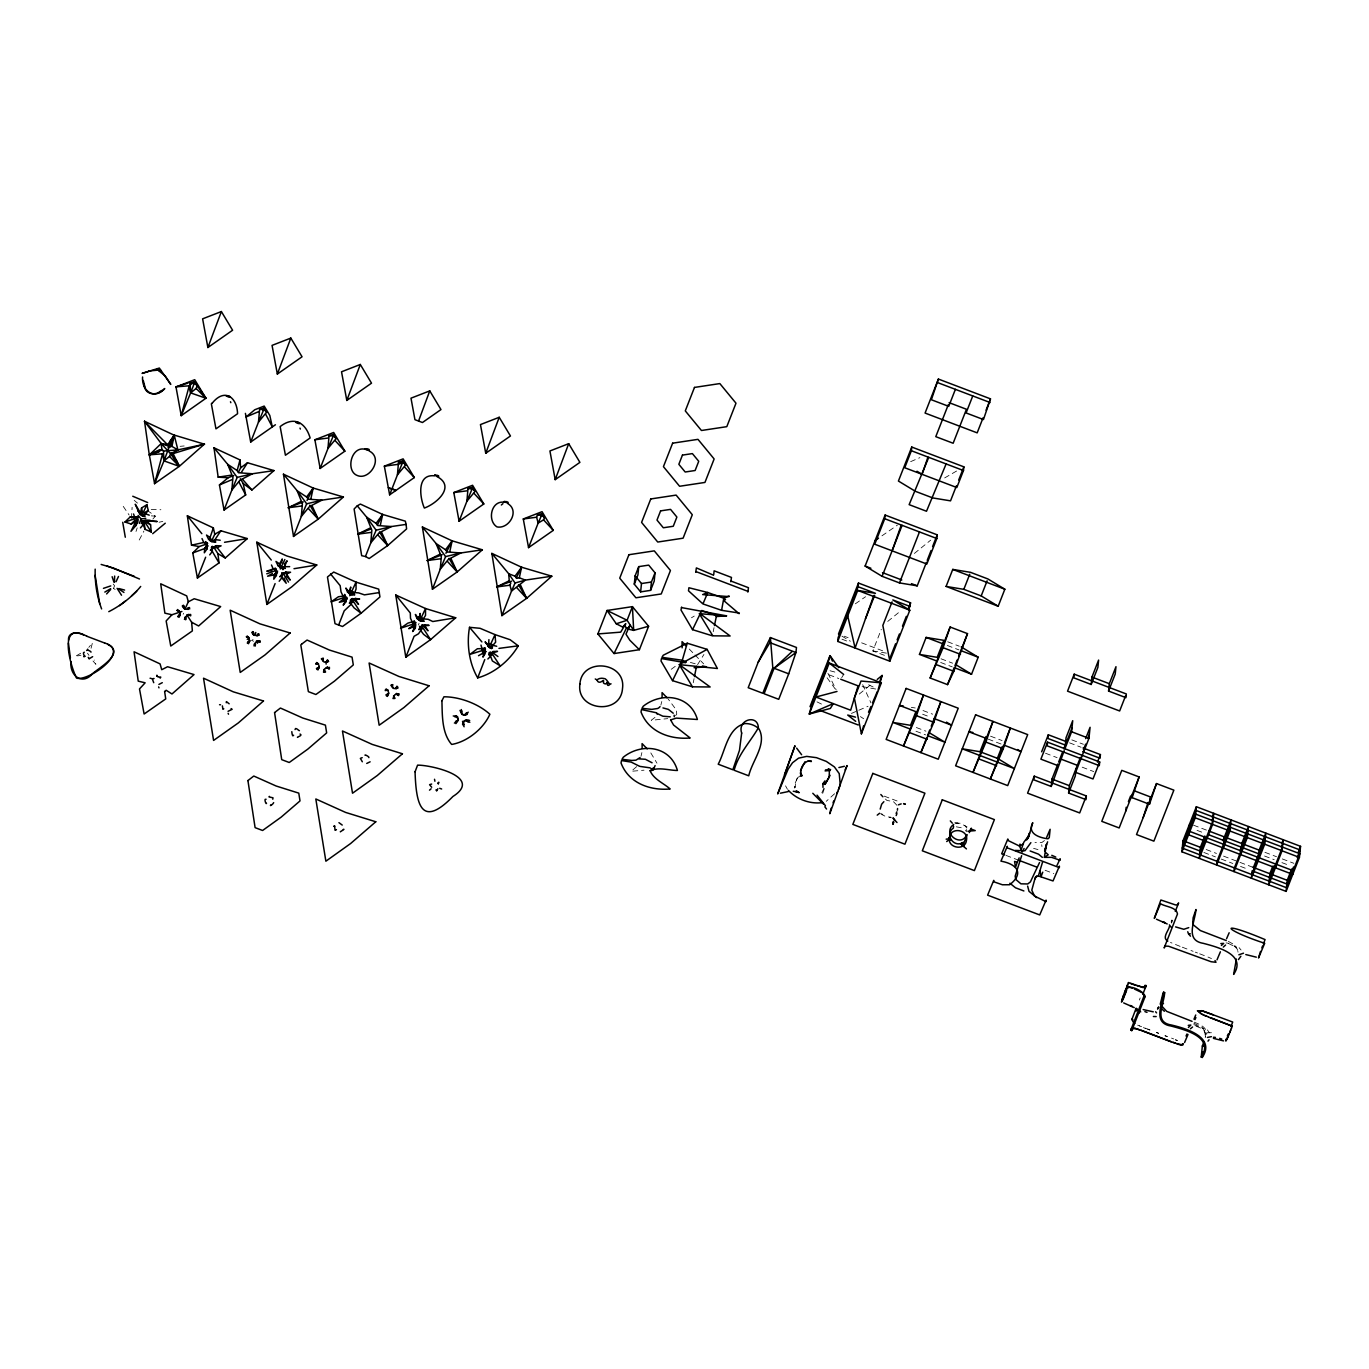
<?xml version="1.0" encoding="UTF-8"?>
<svg xmlns="http://www.w3.org/2000/svg" width="1369" height="1369" viewBox="0 0 1369 1369"><rect width="100%" height="100%" fill="white"/><g stroke="black" fill="none" stroke-linecap="round" stroke-linejoin="round"><path stroke-width="0.75" stroke-dasharray="5 3.75" d="M1205.661 1034.399C1208.074 1035.717 1200.219 1026.202 1203.146 1029.591M794.995 786.456C795.338 791.932 794.585 777.062 799.445 776.702M131.475 518.475L132.108 507.334M1205.507 1036.675L1204.224 1029.3M1171.624 923.065L1172.189 920.327L1171.727 922.176M1205.541 1036.23L1205.216 1037.685M823.916 788.253L820.373 796.091M661.792 701.527L660.851 705.121M693.244 682.737L694.066 678.648M713.232 631.742L714.036 627.652M824.292 788.681L822.256 794.67M641 756.253L641.89 752.608M136.01 531.446L137.208 527.886M91.056 648.256L92.425 642.882L88.797 647.4M884.425 655.323L872.84 650.925L881.294 629.346M1139.35 1000.054L1140.172 997.933M1171.111 922.039L1171.95 919.917M418.384 625.051L419.085 623.289M183.617 613.226L183.155 614.253M253.077 639.631L251.468 640.521M691.465 617.778L694.237 616.084M113.524 588.362L114.568 585.761L112.942 583.724M139.227 540.019L143.916 531.086M841.695 677.655L843.663 674.438M697.557 664.667L703.923 654.468M797.288 778.413L794.653 784.18L794.499 788.082M636.671 766.606L631.246 771.295L644.029 770.182M675.601 715.645L676.748 714.105L676.354 709.981L668.072 698.892M834.594 793.729L826.243 801.31M152.9 519.022L155.364 516.164L147.099 510.346M654.964 717.407L651.233 720.299L667.73 718.622M914.372 553.452L930.68 540.156M887.728 621.44L900.785 610.814M859.27 694.049L870.684 684.757M1044.461 840.549L1041.792 842.585L1034.981 842.448M671.221 669.304L677.279 664.838M881.961 535.809L897.345 525.183M855.317 603.815L865.567 596.73M944.678 477.918L956.88 470.868M80.668 653.253L75.244 656.47L80.976 655.203M910.642 461.644L919.882 457.657M851.415 713.437L856.96 711.041M858.808 710.237L868.049 706.25M955.117 823.59L960.114 823.197L967.027 826.927M159.078 522.239L162.791 521.418M180.092 446.328L184.165 445.952M880.489 813.648L885.811 816.643L890.894 817.19M956.332 826.808L962.989 828.108M1206.928 1032.774L1211.428 1032.739M956.709 823.111L958.249 823.077L954.244 822.427M151.24 509.388L160.892 509.747M151.343 515.856L155.364 516.164M1193.854 1024.594L1203.881 1028.769M889.2 817.31L891.356 817.772M872.84 650.925L888.618 653.509M911.292 707.345L915.228 707.995M1226.094 942.899L1228.558 943.292M862.111 686.588L878.214 689.497M830.025 670.742L835.86 672.333M690.387 662.442L696.445 664.085M1033.595 848.369L1037.976 849.584M1228.352 943.412L1235.779 947.091L1234.017 945.774L1237.473 949.316L1238.038 952.174M1195.958 1026.083L1201.794 1028.581M884.203 796.142L898.098 801.344M947.707 641.787L959.293 646.202M947.331 645.483L958.916 649.881M941.051 658.797L952.619 663.195M940.674 662.476L952.259 666.891M844.279 636.226L848.13 637.697M861.631 642.831L884.785 651.627M841.969 639.186L847.753 641.394M1071.841 739.893L1083.427 744.291M1069.548 742.854L1081.116 747.252M1045.522 753.241L1057.09 757.639M1082.177 767.17L1093.763 771.586M829.135 674.849L838.786 678.528M922.997 710.528L932.648 714.19M990.54 736.18L1002.108 740.578M922.62 714.207L930.338 717.151M988.23 739.14L1001.732 744.274M1193.546 825.199L1207.047 830.333M1264.939 852.322L1276.524 856.72M1282.308 858.928L1293.893 863.326M1197.036 830.35L1204.754 833.293M1264.562 856.019L1274.214 859.681M1281.932 862.624L1289.649 865.55M916.34 727.521L925.974 731.183M915.964 731.217L925.615 734.879M1206.192 849.533L1216.459 853.435M1223.544 856.121L1238.072 861.649M1240.04 862.402L1251.848 866.885M1203.881 852.476L1215.45 856.891M1221.251 859.082L1232.819 863.48M1240.536 866.423L1248.254 869.349M1006.027 855.42L1019.049 860.365M1045.112 870.273L1053.788 873.576M1182.286 947.194L1188.788 949.675M1190.962 950.497L1193.135 951.318M1195.308 952.157L1197.481 952.978M1199.655 953.799L1206.021 956.246M1147.718 1029.043L1149.892 1029.864M1156.394 1032.346L1158.568 1033.167M1165.087 1035.649L1167.261 1036.47M1149.857 1030.087L1143.509 1027.417M1156.377 1032.568L1158.55 1033.39M1165.053 1035.871L1167.227 1036.692M1180.112 946.373L1170.478 942.454M1171.556 1038.113L1173.627 1038.917M1143.406 1027.606L1145.528 1028.444M1194.23 1022.198C1199.569 1024.252 1206.893 1027.109 1206.825 1033.937M1193.819 1023.208L1201.571 1026.921L1206.602 1032.945M1207.988 957.034L1211.462 958.557M1175.595 1039.721L1177.408 1040.474M1175.423 1039.875L1177.152 1040.611M1139.453 1025.98L1141.558 1026.63M1228.352 941.376L1235.437 945.363L1238.106 951.267M1137.673 1025.176L1139.727 1025.86M868.665 684.791L876.314 688.556M816.985 701.869L822.718 704.693M841.884 636.089L850.371 641.24M252.563 640.709L253.522 641.308M113.473 588.396L115.133 589.457M860.399 716.603L863.651 718.725M134.213 500.369L137.465 503.107M689.257 649.043L693.57 653.492M695.024 654.981L703.666 663.862M964.769 825.421L966.788 828.023M881.67 813.682L882.834 814.897M650.805 752.899L656.966 763.183M1239.133 947.69L1241.05 950M93.024 661.005L95.881 664.307L94.273 660.029M827.081 677.775L835.774 689.736M87.496 653.218L88.985 655.34M1207.407 1029.916L1209.409 1032.791M123.244 506.376L129.114 515.018M965.556 830.316L966.411 831.702L966.292 829.426M896.952 805.314L893.529 801.721L886.872 800.403L884.87 798.521L885.281 800.882M785.549 785.84L787.449 789.314M827.937 673.308L836.1 689.634M862.675 684.671L870.924 702.827M1041.706 844.741L1041.963 846.572"/><path stroke-width="1.5" d="M662.1 697.249L662.083 692.628L667.097 697.848M281.843 573.919L281.809 577.804L279.173 581.243M322.297 659.601L322.314 658.267L323.375 661.484M391.774 685.989L391.774 684.671L392.835 687.888M104.66 643.019C131.954 651.148 88.164 681.762 76.561 678.117C70.384 666.138 57.139 619.798 86.914 636.294M206.445 544.075L199.172 546.556L192.789 552.939L197.41 578.043L219.023 562.916L212.315 551.433L212.366 547.514M233.791 475.539L228.161 477.73L218.167 477.165L213.992 447.8L227.716 464.365L232.935 477.456L231.857 490.034L224.054 510.038L245.667 494.928L243.152 483.428L240.345 478.756M266.681 412.155L263.841 409.417L258.501 422.046L266.681 412.155L263.995 408.048L259.58 409.451L258.501 422.046L250.698 442.05L275.409 424.766M283.451 474.204L297.176 490.752L302.395 503.843L301.334 516.421L293.514 536.443L318.224 519.159L343.431 496.998L313.193 488.048L283.451 474.204L293.514 536.443M336.141 438.559L333.317 435.821L327.978 448.433L336.141 438.559L333.454 434.452L329.039 435.855L327.978 448.433L320.158 468.455L344.868 451.171L333.66 432.484L314.887 439.774L320.158 468.455M357.258 505.828L366.652 517.157L371.855 530.248L370.794 542.826L365.455 556.516L361.656 555.677L354.109 508.994L357.258 505.828L360.355 504.066L382.653 514.436L405.344 521.161L406.097 524.395L406.593 528.93L387.684 545.564L369.168 558.518L365.455 556.516M422.388 526.997L436.112 543.561L441.331 556.653L440.27 569.23L432.45 589.235L457.16 571.951L482.367 549.79L452.129 540.841L422.388 526.997L432.45 589.235M475.077 491.351L472.254 488.613L466.915 501.225L475.077 491.351L472.391 487.244L467.976 488.647L466.915 501.225L459.094 521.247L483.805 503.963L472.579 485.276L453.806 492.566L459.094 521.247M253.898 635.096L252.82 631.605L253.71 632.82M461.695 713.335L462.106 710.973M469.67 720.522C465.409 718.212 460.908 722.746 464.125 726.785M213.513 546.761L217.911 553.675L219.023 562.916M272.773 799.222L272.996 797.802L269.008 796.929M368.877 757.639C369.784 756.903 363.932 753.857 365.112 755.346M91.004 652.157C91.655 651.866 86.897 648.923 86.641 650.515M438.354 784.026L438.046 782.965M255.507 643.96L255.164 646.117L254.685 643.464M463.201 722.336L462.517 724.218M95.18 569.145C94.803 582.509 96.857 596.439 101.614 608.931M461.336 709.553C459.454 714.721 466.059 717.082 468.198 712.154M392.064 489.109L388.3 487.672L395.812 490.53L392.099 488.528M185.979 617.59L185.654 619.763L185.226 617.06M1160.227 1004.23L1162.743 994.305L1163.582 992.183L1164.625 992.576C1164.352 1003.665 1152.972 1022.198 1171.402 1025.005C1185.451 1028.307 1216.083 1036.983 1202.273 1057.45L1201.229 1057.056L1202.358 1045.984L1203.984 1041.758M1161.34 1004.213L1161.46 1002.553M463.406 724.868L463.047 722.113M142.102 515.685L135.257 504.237L139.843 514.419L145.097 516.421L137.653 510.74M276.35 571.831L274.176 574.912L273.783 579.19L276.35 575.51L276.812 571.78L275.135 567.981L276.35 575.51M206.89 545.427L204.717 548.541L204.323 552.802L206.873 549.123L207.352 545.392L205.658 541.594L206.873 549.123M609.633 684.705C605.235 688.128 609.359 678.185 606.262 683.713A2.259 2.208 5.8 0 1 605.166 683.867L604.14 683.49A2.259 2.208 5.8 0 1 603.335 682.583C604.722 677.005 600.974 684.586 597.723 681.488C595.207 678.887 601.47 677.792 603.25 678.391C607.46 677.912 608.384 685.51 611.07 683.85M893.409 821.314L893.153 824.087L893.461 822.427M297.501 737.378C295.807 737.429 303.627 735.478 300.051 734.024M340.402 831.822C338.759 832.489 346.135 828.467 343.311 829.392M173.093 453.601L204.511 444.069L179.288 466.367L163.989 460.874L169.516 456.425L170.56 453.755L161.2 443.539L144.532 421.276L174.257 435.239L177.902 449.888L173.093 453.601L179.288 466.367L154.577 483.651L149.324 454.833L162.569 453.789L163.989 460.874L154.594 483.514M175.968 386.845L181.221 415.663L190.633 392.886L196.161 388.437L197.204 385.767L194.518 381.66L189.213 385.801L175.968 386.845L188.032 383.115M197.632 386.349L205.949 398.242L190.633 392.886L189.213 385.801L181.221 415.663L205.949 398.242L194.723 379.692L175.951 386.982M282.938 569.726L287.096 560.794L284.41 564.096M634.292 584.169L635.13 575.836L638.741 566.629L648.701 565.123L655.032 572.824L654.194 581.158L650.583 590.364L640.641 591.87L634.292 584.169L637.903 574.98L638.741 566.629M640.641 591.87L641.479 583.536L635.13 575.836M650.583 590.364L651.422 582.03L655.032 572.824M695.726 572.276L696.376 567.913L713.523 575.185M713.745 574.518L714.122 570.822L731.474 577.427L730.824 581.757M747.833 592.075L748.467 587.712L731.114 581.106M758.186 662.22L770.405 637.578L772.801 667.781L762.807 693.279L748.193 687.717L758.186 662.22L769.891 642.626L770.405 637.578L796.467 647.469L795.954 652.517L788.715 673.822L778.721 699.319L764.09 693.758L774.084 668.26L791.984 651.627M910.197 606.518L892.828 599.93L909.82 610.215L889.833 661.21L837.725 641.411L838.102 637.714L858.089 586.719L858.466 583.04L910.573 602.839L908.657 610.454M884.733 518.731L885.11 515.052L937.217 534.834L936.841 538.53L926.847 564.028L874.74 544.229L884.733 518.731L936.841 538.53M911.378 450.743L911.754 447.047L963.862 466.846L963.485 470.542L956.811 487.535L904.721 467.736L911.378 450.743L963.485 470.542M955.391 389.344L948.734 406.353L931.365 399.748L938.398 379.059L990.489 398.858L983.455 419.547L966.086 412.942L972.76 395.949M1080.449 757.331L1069.36 785.669L1068.607 793.045L1085.976 799.65L1086.336 795.954L1034.245 776.155L1033.869 779.851L1051.238 786.456L1064.192 750.657M1047.559 742.169L1047.199 745.848L1099.29 765.647L1099.666 761.968L1047.559 742.169L1040.902 759.162L1058.271 765.767M1065.681 741.382L1048.312 734.777L1047.935 738.473L1065.304 745.078L1066.057 737.686L1072.714 720.693L1071.602 731.765L1064.928 748.757M1051.238 786.456L1051.991 779.064L1057.912 763.953M1108.565 691.054L1115.222 674.061L1115.975 666.686L1109.318 683.679L1108.565 691.054L1125.934 697.66L1126.311 693.963L1074.203 674.164L1073.844 677.86L1091.196 684.466L1097.87 667.456L1098.605 660.08L1091.949 677.073L1091.196 684.466M1076.017 768.676L1075.264 776.052L1068.607 793.045M1099.666 761.968L1093.01 778.961L1075.64 772.356L1088.954 738.37L1090.083 727.298L1085.651 738.627M1083.05 747.987L1100.419 754.576L1100.043 758.272L1082.674 751.667M1125.814 810.961L1126.191 807.265M1156.497 783.564L1136.527 834.56L1153.879 841.148L1173.866 790.153L1156.497 783.564L1149.464 804.253L1132.095 797.648L1132.471 793.952M1139.128 776.959L1119.158 827.954L1101.788 821.349L1121.776 770.353L1139.128 776.959L1132.095 797.648M1143.183 817.55L1147.992 802.525M1126.413 990.831C1126.037 982.292 1144.689 991.122 1145.1 996.649L1131.769 1030.652C1128.484 1028.803 1134.679 1026.75 1136.167 1028.906M1128.467 982.668L1134.85 985.064M1149.464 804.253L1150.217 796.861L1134.781 790.991M1136.013 1008.559L1131.804 1019.648L1134.679 1023.618M1131.769 1030.652L1132.676 1028.752L1134.935 1028.649M1130.657 983.284L1143.047 987.579L1145.323 987.494L1146.212 985.577L1143.166 987.237L1136.698 985.492M1201.229 1057.056C1214.851 1037.069 1184.151 1029.539 1170.991 1026.031C1152.031 1023.019 1162.794 1003.819 1163.582 992.183M1181.909 851.792L1183.021 840.72L1196.352 806.735L1300.55 846.333L1299.421 857.405L1286.107 891.39L1181.909 851.792L1195.223 817.806L1196.352 806.735M1189.695 823.727L1188.566 834.799L1292.764 874.397L1293.517 867.022L1286.86 884.015L1271.425 878.145M1205.935 841.405L1206.311 837.708M1202.273 1057.45L1202.838 1051.905M1223.304 847.993L1224.416 836.921L1208.981 831.069M1240.656 854.598L1241.786 843.526L1248.442 826.534L1247.33 837.606L1233.999 871.591L1234.376 867.912L1247.707 833.909M1210.624 1017.715L1232.271 1026.185L1208.451 1017.099M1258.025 861.204L1259.155 850.132L1265.812 833.122L1264.699 844.194L1251.369 878.196L1252.122 870.821L1269.491 877.409L1273.923 866.081M1275.395 867.792L1275.771 864.113M1286.107 891.39L1287.236 880.318L1291.669 868.99M1130.726 1030.258L1144.09 995.793L1142.585 992.884L1134.371 989.017M322.69 660.474L322.793 659.396M392.15 686.862L392.27 685.783M349.745 595.72L356.043 582.133L378.7 589.149L379.949 596.935L361.074 613.244L342.524 626.506L335.011 623.665L327.465 576.982L333.711 572.054L356.043 582.133L356.06 589.064L354.708 592.572L351.782 594.848L353.048 591.579L352.689 594.454M421.241 621.252L422.508 617.967L422.165 620.841M967.027 834.919L963.04 845.186L961.945 843.133C952.807 847.12 944.815 833.926 953.337 828.108L953.56 826.106M137.276 520.648L136.917 516.729L130.038 517.088L124.973 522.017L131.15 524.036L137.276 520.648L135.514 526.038L130.962 531.309L135.428 522.393M160.156 678.168L160.806 677.107L158.205 676.988M880.199 809.096L881.636 804.219L883.861 801.704M897.379 810.191L897.568 808.514M282.51 569.299L282.801 566.732L289.663 566.646M345.809 601.915L344.594 594.386L346.271 598.185L345.809 601.915L343.174 605.149L346.956 598.647L343.67 601.299L339.307 602.292L343.482 599.143L346.922 599.006M133.563 513.974L134.521 516.832L138.166 517.242L136.866 516.815L138.149 519.245L137.79 522.171L135.514 526.038M144.275 515.36L144.635 512.519L148.263 510.517L146.859 504.716L141.555 507.967L140.682 511.972M491.454 648.684L491.984 644.371L491.728 646.647L495.629 642.181L495.013 634.617L480.074 628.303L469.516 627.31C466.521 644.012 469.088 663.195 477.695 677.877C494.329 673.24 509.593 660.697 518.252 645.826L510.072 639.699L495.013 634.617L489.572 646.579M415.286 628.303L415.748 624.589L414.054 620.773L415.286 628.303L412.634 631.537L415.064 626.198L408.783 628.679L412.942 625.53L415.32 625.719L413.13 627.687M739.363 613.072L721.583 610.317L702.947 603.934L688.487 590.792L688.915 587.746L707.773 592.503L723.79 598.236L729.095 595.96M1045.557 848.9L1046.412 844.348L1044.376 857.353L1051.563 857.336L1060.068 860.262L1060.154 858.739L1057.005 865.396M436.352 789.947L436.643 790.94L437.875 788.715M87.599 649.488L87.633 649.146M89.156 658.78L92.647 656.675M1029.266 834.782L1032.756 822.683C1026.818 833.892 1039.927 837.879 1048.021 838.786L1049.27 837.588L1050.126 829.289L1046.618 837.417M68.484 640.23C67.851 631.4 78.05 631.93 83.526 634.994M323.135 659.584L323.341 658.164M392.595 685.989L392.817 684.568M281.569 563.018L282.271 558.963L279.567 563.908L280.046 567.587L279.567 563.908L275.973 561.444L278.044 565.671L281.261 568.272L285.317 568.426L278.044 565.671M721.583 610.317L723.79 598.236L723.876 600.683L739.106 613.688M1121.981 1000.38L1122.597 999.969M1225.785 1040.936L1227.788 1037.291M699.696 613.415L730.122 635.986L712.428 635.832L692.543 629.672L680.975 609.992L681.642 607.1M694.459 676.594L696.496 666.361M714.447 625.599L716.654 614.955M784.523 774.7L794.978 745.746L777.695 793.934L788.185 769.036L792.531 762.738L798.538 758.169L806.7 756.39L816.489 757.673L826.26 761.369L834.388 766.897L839.231 773.622L840.241 784.762L829.802 813.734L829.956 812.33M800.471 770.781L804.955 761.763M170.56 453.755L177.902 449.888L171.929 446.397L174.274 435.102L204.494 444.206L177.902 449.888L163.459 451.051L161.85 449.34L161.2 443.539L167.634 444.771L174.257 435.239L168.079 447.68M299.4 730.67C298.87 730.978 295.345 726.511 295.054 729.574M342.233 825.062L338.947 822.666M310.917 498.607L313.193 488.048L306.622 496.981L308.299 499.172L321.92 500.164L343.431 496.998M380.377 525.011L382.653 514.436L376.099 523.386L377.776 525.576L391.38 526.552L406.097 524.395M449.853 551.399L452.129 540.841L445.558 549.773L447.235 551.964L460.857 552.956L482.367 549.79M519.313 577.804L521.589 567.228L491.847 553.401L501.91 615.639L526.62 598.356L551.827 576.195L521.589 567.228L515.035 576.178L516.712 578.368L519.313 577.804L525.405 580.097L551.827 576.195M156.939 676.046L157.64 676.577M488.066 643.464L488.442 646.784L488.921 639.631M1042.562 862.076L1038.335 875.955L1035.392 877.118L1031.798 890.141L1034.485 896.045L1046.002 901.641L1046.087 900.117L1039.721 914.937L987.614 895.155L993.74 880.37L993.911 881.841L1002.416 884.768L1009.603 884.75C1024.97 872.96 1016.277 863.89 1000.944 861.152L1007.31 846.316L1007.225 847.839L1059.332 867.638L1059.401 866.115L1053.035 880.951L1038.335 875.955M226.279 702.742L226.381 701.595L229.171 703.803M829.409 770.884L829.135 777.267L824.891 784.488L830.11 775.299M1020.008 844.074L1019.494 846.059L1022.181 851.963L1024.115 848.472M1122.169 999.644L1121.502 1002.108L1123.042 998.976M1226.367 1039.242L1226.111 1040.662L1227.24 1038.575M243.152 483.428L251.913 489.999L273.971 470.594L252.444 473.76L238.839 472.784L237.162 470.577L240.003 459.916L213.992 447.8M154.577 483.651L162.569 453.789M1029.556 832.882L1028.222 837.879L1029.334 833.875L1027.486 838.855L1029.077 834.799L1026.51 839.95L1028.872 835.603L1023.807 842.243L1021.582 848.677M861.375 733.835L881.362 682.84L861.033 681.043L854.376 698.036L861.375 733.835L863.599 725.81M878.214 689.497L882.115 675.447L877.221 679.435M1046.207 845.426L1044.615 851.073L1047.61 841.832M687.238 643.208L663.246 655.238L661.963 657.342L682.31 660.252L687.238 643.208L707.123 649.368L717.39 668.5L679.298 664.632L692.44 686.827L710.152 686.981L679.298 664.632L707.123 649.368M142.188 516.062L142.496 515.018M830.281 811.184L831.188 808.155M1121.793 1000.534L1122.46 998.686M1225.991 1040.132L1226.658 1038.284M316.701 662.476L318.258 663.931L315.965 663.298L317.95 663.435L319.199 666.087L317.916 670.023M386.161 688.881L387.718 690.318L385.425 689.685L387.41 689.839L388.676 692.492L387.393 696.427M1021.633 855.728L1015.182 876.16L1015.781 879.428L1020.915 883.826L1027.708 883.963L1030.378 881.927L1039.55 862.521M1122.135 999.438L1122.854 997.488M465.015 715.166L465.494 713.711M1162.349 998.788L1164.625 992.576M1192.775 923.254L1193.118 917.812L1195.976 909.512C1195.188 921.149 1184.425 940.349 1203.385 943.361C1216.545 946.852 1247.245 954.398 1233.64 974.386L1236.378 959.07M178.894 614.903L177.867 616.803L180.332 614.151M208.584 539.283L215.84 542.038L211.801 541.867L208.584 539.283L206.514 535.039L210.056 537.487L210.569 541.183L210.056 537.487L213.359 527.904L187.348 515.805L191.523 545.17L199.172 546.556M927.84 457.417L922.09 474.341L916.99 471.244M916.46 715.696L923.493 695.007L903.506 746.002L916.46 715.696L933.829 722.302L920.875 752.608L926.796 737.497M930.15 678.014L943.104 647.708L950.137 627.019L967.507 633.625L953.799 671.306L947.519 684.62L930.15 678.014L950.137 627.019M933.829 722.302L940.862 701.612L931.245 726.169M985.92 742.101L992.953 721.412L972.983 772.407L985.92 742.101L1003.289 748.706L990.335 779.012L1003.665 745.01L1021.034 751.615L1017.629 749.545M1003.289 748.706L1010.322 728.017L1004.401 743.127M249.791 640.555L247.327 643.139L248.354 641.24M1017.287 862.23L1015.541 867.296L1014.549 861.443L1017.287 862.23L1019.152 857.884M1122.58 998.052L1123.915 994.51M171.929 446.397L169.38 446.38L163.989 460.874L163.459 451.051M319.268 666.943L316.958 669.441L319.131 667.456M388.728 693.347L386.417 695.846L388.608 693.861M873.764 595.481L855.095 648.016L847.719 615.913M892.109 550.834L901.093 525.542M169.927 447.269L174.274 435.102L170.064 441.4M712.564 635.421L699.285 613.637L726.528 615.845L681.454 607.579M725.536 599.263L724.731 600.221M114.654 576.058L114.431 582.099M181.889 611.481L171.946 614.749L166.145 620.944L170.766 646.031L192.379 630.904L191.626 622.228L187.005 615.057M454.388 723.072L457.332 721.206L458.29 718.742L457.349 716.706L453.242 715.953M1123.145 996.444L1127.662 984.585M1227.343 1036.042L1228.113 1034.108M1260.507 951.438L1258.505 957.992L1264.699 943.292C1223.047 929.654 1216.784 919.232 1265.076 939.596L1263.416 943.823M418.743 420.54L429.763 390.884L440.972 409.571L422.456 422.525L414.944 419.684L410.991 398.174L429.763 390.884M207.883 347.521L221.384 311.55L232.593 330.237L207.883 347.521L202.612 318.84L221.384 311.55M277.342 374.062L290.827 338.092L302.053 356.779L277.342 374.062L272.055 345.382L290.827 338.092M346.802 400.45L360.304 364.479L371.512 383.166L346.802 400.45L341.531 371.786L360.304 364.479M485.738 453.259L499.223 417.288L510.449 435.975L485.738 453.259L480.451 424.578L499.223 417.288M555.198 479.646L568.7 443.676L579.908 462.363L555.198 479.646L549.927 450.966L568.7 443.676M1042.767 872.156L1041.073 876.639L1040.081 870.906M190.103 383.063L194.381 383.029L190.633 392.886L190.103 383.063L194.518 381.66L193.508 383.953M833.054 802.764L833.755 800.916M1124.479 992.816L1126.02 988.812M205.641 557.234L197.41 578.043M275.101 583.622L266.869 604.431L291.597 586.993L316.787 564.986L286.566 555.882L256.807 542.192L266.869 604.431M477.695 677.877L484.763 659.601M405.618 464.947L402.777 462.209L397.438 474.838L405.618 464.947L402.914 460.84L398.499 462.26L397.438 474.838L389.635 494.842L414.328 477.559L403.119 458.872L384.347 466.162L389.635 494.842M501.91 615.639L511.51 591.083L509.97 585.196L510.791 583.04L509.251 580.747L508.703 573.748L491.847 553.401M544.537 517.756L541.713 515.001L538.154 523.095L536.614 517.208L537.435 515.052L541.85 513.649L544.537 517.756L543.561 519.844L538.154 523.095L528.554 547.634L553.264 530.368L542.056 511.681L523.283 518.971L528.554 547.634M1261.859 947.844L1262.629 945.876M139.381 523.386L141.093 518.971L145.781 518.338M327.499 659.755L326.387 661.826L328.611 661.586M396.976 686.16L395.863 688.213L398.071 687.974M1126.824 986.895L1128.501 982.463M1231.022 1026.493L1232.699 1022.044L1203.077 1011.075M597.877 633.933L607.066 610.471L632.427 606.638L648.598 626.249L639.391 649.71L614.048 653.561L597.877 633.933L620.687 632.153L625.804 623.631L622.69 627.053L616.272 623.768L607.066 610.471L627.088 620.26L633.676 630.39L648.598 626.249M639.391 649.71L629.826 640.23L625.958 634.155L629.945 625.205L627.943 629.056L633.676 630.39L632.427 606.638L627.088 620.26L616.272 623.768M810.02 706.661L830.008 655.665L838.701 667.61M838.478 634.035L858.466 583.04M926.454 562.3L917.23 585.829L899.484 582.92L882.115 576.332L865.122 566.047L885.11 515.052M911.754 447.047L898.423 481.049L915.416 491.334L932.785 497.94L950.531 500.849L956.452 485.738M938.398 379.059L925.068 413.062L977.175 432.861L983.096 417.75M881.362 682.84L829.255 663.041L809.267 714.036L830.35 708.44L833.31 703.632L809.267 714.036L813.169 700.004L826.123 669.698L830.008 655.665L832.472 661.107M837.725 641.411L857.713 590.415L875.458 593.325L858.089 586.719M948.358 404.539L935.78 436.66L953.149 443.248L966.463 409.263L949.111 402.657M865.465 618.822L874.688 595.293M882.115 576.332L902.103 525.337M928.747 457.349L909.136 504.648L926.505 511.253L946.116 463.937M892.058 601.881L882.834 625.428L889.833 661.21M899.484 582.92L919.472 531.925M879.891 681.129L882.115 675.447M908.263 608.726L910.573 602.839M927.224 560.332L931.057 550.526M932.597 546.607L937.217 534.834M958.676 480.074L963.862 466.846M986.056 410.187L990.489 398.858M890.209 657.514L895.583 643.789M897.123 639.871L899.433 633.984M902.496 626.146L906.346 616.324M919.455 654.416L926.111 637.424L943.857 640.333L937.183 657.325L919.455 654.416L936.807 661.022M946.099 586.428L952.756 569.418L970.501 572.328L987.853 578.933L1004.846 589.218L998.189 606.227L946.099 586.428L963.827 589.337L981.197 595.926L998.189 606.227M915.724 712.102L910.539 725.313L892.81 722.404L910.163 729.01M963.827 589.337L969.748 574.227M981.197 595.926L987.117 580.815M929.756 729.951L927.532 735.615L944.901 742.203L929.619 732.945M947.519 684.62L954.176 667.61L971.545 674.215L978.202 657.223L961.209 646.921M954.929 665.728L957.136 660.063M958.625 656.281L967.507 633.625M980.016 751.718L997.385 758.323L1014.378 768.608L962.27 748.809L980.016 751.718L985.937 736.608M997.385 758.323L1001.817 746.978M1041.655 751.786L1048.312 734.777M1034.245 776.155L1027.589 793.164L1079.679 812.946L1086.336 795.954M1074.203 674.164L1067.546 691.174L1119.654 710.973L1125.575 695.863M1058.648 762.071L1062.344 752.625M1063.833 748.843L1071.961 728.068M1083.409 749.784L1085.634 744.12M1087.859 738.456L1089.33 734.674M1097.459 762.139L1100.419 754.576M1128.415 801.601L1130.623 795.937M1127.269 988.486L1128.107 986.364M1144.347 987.323L1145.168 985.184M1136.219 1011.075L1137.057 1008.953M1142.893 994.082L1146.212 985.577M1169.451 926.283C1168.869 930.544 1161.477 937.919 1167.825 941.085M1175.286 911.412L1178.606 902.907L1177.716 904.823L1175.458 904.909L1160.878 899.998L1154.307 918.394L1160.501 903.694C1165.584 906.98 1176.382 906.86 1177.494 913.979L1164.163 947.981L1165.07 946.082L1168.578 946.236L1211.137 961.74L1215.98 962.287L1215.022 960.542M1204.84 835.997L1200.391 847.325L1199.278 858.397L1212.592 824.395L1213.721 813.323L1212.232 817.105M1205.199 837.794L1200.014 851.022L1182.645 844.416L1195.976 810.414L1300.174 850.012L1297.213 857.576M1211.856 820.801L1213.345 817.019M1199.638 854.701L1212.968 820.716M1222.945 840.703L1231.09 819.928L1229.961 831L1216.63 865.003L1217.007 861.306L1230.337 827.304M1230.714 823.625L1224.04 840.617L1208.605 834.748M1239.938 850.988L1248.083 830.213M1253.593 867.039L1265.435 836.818M1251.745 874.5L1256.93 861.289M1258.402 857.507L1265.059 840.515M1272.828 866.166L1269.867 873.73L1268.738 884.802L1282.051 850.799L1283.181 839.727L1281.709 843.509M1204.241 1044.239L1203.402 1046.378L1202.358 1045.984M1281.333 847.189L1282.804 843.424M1269.114 881.106L1282.428 847.103M1298.325 851.997L1300.55 846.333M1231.45 1028.324L1232.305 1025.963M1231.467 1028.085L1229.807 1032.466M338.793 624.658L344.235 610.814L351.285 604.191L350.481 599.981L351.285 604.191L354.092 607.904L361.074 613.244L351.662 598.664M1125.609 992.884L1126.447 990.574M1230.645 1030.172L1229.02 1034.416M1124.822 994.818L1125.66 992.576M1216.99 959.857L1220.395 951.797M1184.579 1042.528L1188.001 1034.468M969.286 832.626L971.357 828.194L970.347 829.546M703.204 603.301L707.773 592.503L702.656 594.574L728.992 596.627M1124.103 996.632L1124.907 994.459M1228.301 1036.23L1229.105 1034.057M896.165 815.548L896.935 813.648M405.806 657.223L414.088 636.311L418.503 633.779L420.762 630.579L419.941 626.386L420.762 630.579L423.569 634.309L430.55 639.648L455.723 617.778L425.519 608.52L395.744 595.002L405.806 657.223L430.55 639.648L422.097 626.523M845.135 769.891L847.069 765.545L838.444 789.639M1229.157 932.751L1226.59 938.706M1195.719 1015.011L1193.973 1019.203M1123.419 998.275L1124.206 996.187M1227.617 1037.873L1228.404 1035.785M237.196 477.405L231.857 490.034L240.037 480.16L252.444 473.76L237.196 477.405L227.716 464.365L237.162 470.577M306.673 503.809L301.334 516.421L309.497 506.547L321.92 500.164L306.673 503.809L297.176 490.752L306.622 496.981M376.133 530.214L370.794 542.826L378.973 532.952L391.38 526.552L376.133 530.214L366.652 517.157L376.099 523.386M445.609 556.601L440.27 569.23L448.433 559.339L460.857 552.956L445.609 556.601L436.112 543.561L445.558 549.773M438.593 782.606L438.337 783.462L438.747 782.212M836.818 793.421L837.623 791.522M1122.802 999.712L1123.59 997.693M228.058 711.315L232.165 709.296L231.104 708.577M868.511 712.222L870.941 706.541M872.549 702.742L877.409 691.379M1195 1019.631L1195.89 1017.526M614.048 653.561L626.506 627.926L629.038 627.55M515.069 583.006L511.51 591.083L525.405 580.097L515.069 583.006L508.703 573.748L515.035 576.178M262.968 410.358L263.995 408.048M402.914 460.84L401.904 463.15L397.677 464.399L384.347 466.162M471.364 489.537L472.391 487.244M540.841 515.942L541.85 513.649M420.095 620.174L425.519 608.52L425.519 615.451L422.319 620.465L418.863 619.147L415.372 614.459L416.98 618.463L420.197 621.064L424.236 621.235L422.319 620.465M142.239 514.624L146.859 504.716M184.969 609.034L188.323 601.812L194.21 598.749L220.683 606.587L198.625 625.975L191.626 622.228M280.303 569.042L284.838 559.51M116.023 581.739L118.487 576.469M254.429 635.438L255.815 632.495M1186.033 1036.042L1186.991 1033.971M212.332 539.437L214.779 534.218L220.854 530.761L247.327 538.599L225.269 557.987L217.911 553.675M692.543 629.672L701.801 610.506L716.483 615.365M692.44 686.827L672.555 680.667L681.813 661.501L685.937 662.391M347.521 592.075L349.403 592.743L345.912 588.054L347.521 592.075L350.738 594.659L354.776 594.831L349.403 592.743L350.721 587.027L349.506 593.992M416.98 618.463L418.863 619.147L420.197 613.432L418.965 620.379M896.13 813.391L896.883 811.851M966.719 834.56C961.654 848.147 941.547 833.088 953.714 824.412M238.309 472.527L240.636 467.856L247.498 462.756L273.971 470.594M307.015 500.472L313.193 488.048M377.365 525.097L382.653 514.436M445.935 553.264L452.129 540.841M516.301 577.889L521.589 567.228M462.79 722.798L464.074 721.018M184.712 617.864L187.604 614.852L190.736 614.459M254.189 644.269L257.064 641.24L260.196 640.863M489.452 647.605L493.422 645.501L496.707 646.254M213.923 541.268L220.854 530.761M466.88 714.618L465.186 714.669L466.538 712.667M1030.874 842.654L1024.97 850.748L1015.233 850.423M184.439 619.421L185.14 618.172M323.478 672.145L324.213 669.783L325.582 671.974M392.954 698.549L394.751 694.802L399.012 693.758M253.915 645.826L254.617 644.559M1034.81 879.086L1036.641 875.92M1157.746 1008.713L1158.756 1006.968L1157.575 1008.936M1238.449 959.601L1240.862 956.264M110.667 589.474L106.628 593.941M148.263 510.517L144.121 515.24M241.457 472.219L247.498 462.756M674.13 715.2L674.267 716.74M178.997 617.368L180.297 614.681L179.014 610.608M248.456 643.755L249.757 641.086L248.473 636.996M150.111 520.271L145.679 520.066L143.009 521.076L141.315 523.506L144.994 520.716L157.041 521.503L144.994 520.716M83.885 656.761C85.785 657.548 81.678 652.363 84.313 652.192M639.374 766.195L631.195 762.105L621.509 760.565L621.03 762.978C628.559 783.154 650.189 790.82 670.177 788.972C663.503 783.136 653.646 779.286 650.104 770.73C658.54 766.743 668.483 770.388 677.433 770.49C670.416 745.848 641.513 742.511 623.289 757.228L621.988 759.333L631.845 760.445L635.969 760.171L640.059 757.57M387.667 695.11L388.351 694.151L387.359 694.613M822.991 787.432L822.889 783.735L824.977 780.843M141.555 507.967L142.359 511.664L141.093 514.932M488.322 645.347L489.708 643.498L487.775 645.792M110.649 588.721L104.814 592.075M209.714 554.856L212.315 551.433L211.545 547.189L212.315 551.433M1208.006 1041.142L1209.032 1039.79M140.699 586.445C132.177 596.918 120.78 605.56 108.784 611.669M213.034 547.583L210.398 550.458L212.691 547.429L216.439 545.683L221.111 545.837L217.175 547.6L213.034 547.583L212.263 546.265M285.899 572.071L282.168 573.816L279.858 576.845L285.899 572.071L290.57 572.242L286.6 574.022L284.273 573.132M248.764 642.335L249.552 641.308M351.97 600.375L349.335 603.25L351.628 600.221L355.358 598.475L359.653 598.989L351.97 600.375L351.2 599.057M490.855 653.116L488.699 654.912L493.08 651.456L497.529 651.37L490.855 653.116L490.136 651.849M179.288 615.947L180.006 615.092M158.907 684.414L162.295 682.686M348.838 592.982L350.772 590.706M418.315 619.387L420.249 617.111M140.442 513.888L142.359 511.664M140.442 527.904L142.821 525.2L142.068 520.939L145.011 529.307L151.275 532.011L150.59 524.892L147.27 521.675M318.19 668.722L318.943 667.867L317.882 668.209M256.842 635.661L258.963 633.95L257.269 634.189M326.267 661.826L328.252 660.525L326.301 662.048L327.157 662.202L324.265 662.1L321.321 658.814M395.727 688.213L397.712 686.93L395.778 688.453L396.616 688.607L393.724 688.487L390.798 685.219M455.928 723.636L458.393 719.906L456.202 715.679M431.098 788.801L429.507 790.153M187.382 609.256L189.555 607.562L187.878 607.802M502.953 503.638L501.345 504.99M131.15 524.036L135.052 520.083L137.43 520.357M487.86 659.002L490.205 656.692L489.417 652.773M1188.395 1027.469L1190.825 1025.073L1188.241 1025.364M657.12 714.002A16.856 4.774 -12 0 0 655.905 712.667L641.479 709.57L641.017 711.983C648.632 732.073 670.194 739.79 690.164 737.977L673.582 725.04L670.622 719.94L676.286 718.109L697.403 719.495C690.335 694.956 661.501 691.636 643.259 706.233L641.975 708.338L651.747 709.364L657.531 708.526A16.856 9.515 61.2 0 0 660.046 706.575M490.701 647.64L492.481 647.811L489.554 647.742L485.088 641.839L489.845 646.852M143.351 515.805L146.038 514.008L149.272 515.155M131.475 595.926L136.729 591.117M1221.405 945.466L1223.681 943.395L1220.823 943.566M1223.304 947.091L1225.563 945.021M478.517 655.7L484.797 652.123L482.401 651.935L485.858 651.798M482.812 653.886L485.892 651.439M208.037 545.855L204.717 548.541L192.789 552.939M277.496 572.259L274.176 574.912L267.605 576.195L272.465 573.525M152.712 533.688L165.255 523.215M224.054 510.038L219.434 484.951L228.161 477.73M1190.448 1028.769L1192.553 1027.024M285.317 566.099L282.305 568.443L283.126 567.844M877.221 815.154L879.617 813.254M946.698 841.559L950.274 838.701L948.939 837.76M204.717 548.541L207.506 546.299M119.531 605.646L125.606 600.888M274.176 574.912L276.983 572.704M213.667 541.439L215.891 539.711L220.204 540.242M343.67 601.299L345.604 599.793M1188.754 927.634L1183.809 929.294L1175.577 926.899M875.116 540.55L878.539 538.171M144.002 383.679C144.378 396.291 157.88 396.137 164.759 388.505C154.303 400.45 141.503 390.764 142.581 376.988M352.791 593.855L354.708 592.572L358.661 592.897L364.428 594.865L379.418 592.555M422.251 620.243L424.185 618.959L428.138 619.301L432.792 621.526L455.723 617.778M1044.376 857.353L1048.226 854.804L1045.933 852.699M214.813 546.727L216.439 545.683M352.363 598.493L353.732 599.536L355.358 598.475M423.089 625.359L428.001 630.801L425.451 626.865L421.823 624.897L423.209 625.924L424.835 624.88L429.113 625.376L423.209 625.924L418.794 629.637L421.087 626.608L424.835 624.88M1238.842 954.809L1243.514 953.183M159.163 392.013L161.901 390.405M963.365 842.294L961.945 843.133L962.578 846.179M316.427 668.5L318.121 667.524M385.904 694.904L387.581 693.929M153.722 682.686L152.318 678.87M485.225 647.811L482.025 649.573L484.215 648.598L477.405 648.735L470.046 654.348L484.746 649.779M1023.139 844.04L1019.494 846.059L1007.978 840.463L1007.824 838.992L1001.68 853.777L1004.589 854.872M457.896 720.436L455.483 721.395M151.069 453.96L159.882 449.597M223.78 708.783L222.907 709.313L222.394 705.891M362.323 761.763L360.372 758.375L362.186 757.656M301.574 506L288.243 507.762L300.855 501.55M371.033 532.404L357.703 534.167L370.315 527.955M440.493 558.792L427.162 560.554L439.774 554.342M509.97 585.196L496.639 586.959L509.251 580.747M655.101 765.613L654.177 767.701M266.082 799.239C263.481 798.059 266.356 805.468 266.527 803.278M161.85 449.34L149.307 454.97L144.532 421.276L147.322 424.373M343.089 596.781L345.296 595.789L338.417 596.764L331.093 601.847L345.809 596.987M412.565 623.186L416.056 622.69L412.189 621.834L407.876 623.152L400.552 628.251L415.269 623.374M431.663 784.043L429.592 784.677L431.697 787.261M808.429 761.13L811.098 761.164L808.223 761.027C802.576 762.858 799.085 770.422 801.875 775.744L800.061 776.274M258.741 411.607L246.078 416.963L254.805 409.725L264.183 406.08L269.796 415.423L272.311 426.923L265.689 414.259M219.434 484.951L232.097 479.612M276.333 571.643L277.633 571.113M345.809 598.031L347.093 597.5M1207.424 1037.428L1211.394 1036.675M822.889 783.735L825.336 782.76M162.449 449.871L149.307 454.97L161.2 443.539L169.38 446.38M288.243 507.762L303.251 501.927M357.703 534.167L370.845 529.05M427.162 560.554L442.187 554.719M496.639 586.959L511.647 581.123M275.922 570.462L266.75 573.816M84.467 656.35L85.22 656.196M247.224 639.289L249.312 638.536M652.979 770.217L650.104 770.73M276.401 569.179L273.201 568.922L266.784 571.198L271.986 570.582M124.973 522.017L137.396 517.841M103.445 588.345L110.752 585.915M898.355 804.835L901.178 803.877M967.9 831.223L975.241 830.607L971.032 828.998M291.819 731.662C291.7 730.806 292.23 738.045 293.616 735.239M334.652 826.055L333.728 826.363L334.686 826.123M465.905 713.865L467.017 713.506M148.725 371.324L142.068 373.412L159.334 368.056L170.766 384.415L165.221 375.962L158.753 370.742M153.345 453.584L159.369 451.719M154.064 678.511L152.096 678.819M670.622 719.94L671.494 719.683M650.994 768.865L654.006 768.026M837.007 691.448L815.941 697.026L850.662 710.237L858.072 685.852L840.72 679.246M187.228 614.921L190.856 615.639L189.059 615.16M256.688 641.325L260.264 642.078L258.467 641.599M191.523 545.17L203.741 542.483L206.514 543.082M148.93 370.965L156.819 370.246M213.342 540.327L215.891 539.711M315.743 664.187L318.532 663.743M385.202 690.575L388.009 690.147M844.399 766.281L838.906 767.547M780.381 793.199L788.407 791.539M464.861 720.505L469.841 722.267M326.164 667.73L329.518 668.448L327.277 667.353L328.32 667.678M395.624 694.117L398.995 694.836L396.753 693.758L397.78 694.066M247.327 538.599L224.533 542.295M316.787 564.986L293.993 568.7M218.167 477.165L231.378 475.146M641.479 583.536L651.422 582.03M498.949 648.393L518.252 645.826M314.887 439.774L328.218 438.012M453.806 492.566L467.137 490.804M523.283 518.971L536.614 517.208M465.443 715.166L462.14 714.532L459.984 710.408M830.23 770.422L825.079 770.918M454.748 716.791L457.503 716.552M485.516 649.094L481.905 648.324L480.981 645.073M946.15 839.163L950.274 838.701L950.48 840.121M257.731 635.815L253.539 634.959L251.742 632.341M188.255 609.427L184.062 608.572L182.265 605.937M830.607 769.532L825.49 769.908M822.461 802.61C810.157 804.27 796.878 799.479 788.424 790.392M336.449 829.631L335.046 830.264L334.686 826.688M1153.28 1011.828L1143.183 1009.569M716.124 616.563L726.528 615.845M694.066 667.713L706.541 666.84L702.417 665.95M1187.727 931.759L1188.566 933.898L1190.294 933.778M639.118 758.888L645.398 759.282L652.089 762.79M650.224 767.872L640.076 766.418M670.245 716.826L662.818 716.192L656.761 713.3M259.58 409.451L263.841 409.417M329.039 435.855L333.317 435.821M398.499 462.26L402.777 462.209M467.976 488.647L472.254 488.613M537.435 515.052L541.713 515.001M1153.382 1016.5L1156.172 1016.568M504.151 502.235C491.009 500.318 487.073 520.87 497.015 526.911C508.994 529.341 519.912 510.894 507.899 503.655M219.553 704.71L220.529 704.778M188.443 608.726L189.829 608.811M257.902 635.113L259.271 635.199M1009.894 883.227L1015.49 887.779L1023.892 890.962M434.675 475.83C416.364 473.64 419.838 497.854 424.356 508.053C436.882 503.57 456.151 486.235 436.608 476.344M329.535 667.353L325.292 668.414L323.666 670.639L324.179 669.852L324.59 672.35L324.128 669.355M1245.807 954.569L1256.331 957.171M1213.413 1037.257L1215.415 1037.394M1213.413 1038.369L1223.544 1040.885M118.846 588.55L124.613 590.073M343.482 599.143L345.861 599.331M793.25 791.265L797.699 791.984L795.423 791.47M150.077 678.237L151.069 678.339M808.223 761.027L811.372 761.506L809.182 760.651M1200.733 1010.767L1198.44 1011.178L1200.476 1013.248M130.038 517.088L134.675 517.739M414.756 622.193L412.189 621.834L410.495 618.309L410.306 612.987L395.744 595.002M248.867 637.697L246.283 636.773L247.755 637.526M903.403 706.062L899.467 705.411L916.836 712.017M972.88 732.449L968.927 731.816L986.296 738.404M903.916 803.825L905.354 804.168L903.591 803.586M370.126 761.814L366.738 763.44M179.407 611.293L176.806 610.3L178.278 611.053M271.49 564.986L273.201 568.922L275.973 569.47M101.152 564.439L113.456 568.049L139.501 579.001M439.689 788.287L441.657 789.006M118.418 588.653L123.929 592.469M662.938 707.91L668.363 709.382L673.24 713.215M1201.965 1011.024L1197.396 1010.784L1201.674 1013.899M367.149 449.939C351.508 443.453 344.885 470.919 357.343 475.522C369.493 480.776 383.987 458.016 368.963 450.863M855.522 717.151L847.719 715.046L855.728 721.377M1201.434 1010.63L1213.139 1014.84M1135.637 1028.513L1139.316 1029.847M1030.138 850.97L1038.541 854.17L1042.339 857.353M1137.28 1028.958L1171.179 1041.792M1176.844 1043.572L1181.567 1044.718L1182.628 1043.914M1219.625 1038.369L1221.764 1039.054M685.493 662.716L661.467 658.575L661.005 660.987L672.555 680.667M345.022 596.217L342.729 595.429L341.035 591.904L340.162 585.641L330.596 574.005M1144.895 1011.623L1147 1012.375M492.361 652.363L497.957 656.555M188.289 614.39L189.435 614.784M257.748 640.795L258.878 641.205M1141.027 1030.19L1175.235 1043.264M1173.199 1042.305C1175.304 1042.767 1183.655 1047.507 1183.278 1043.777M104.711 643.036L86.863 636.26M938.022 382.755L990.129 402.537M952.756 569.418L1004.846 589.218M865.122 566.047L870.906 568.238M882.492 572.636L901.795 579.977M911.429 583.639L917.23 585.829M1091.949 677.073L1109.318 683.679M857.713 590.415L909.82 610.215M926.111 637.424L943.481 644.012M960.85 650.617L978.202 657.223M943.104 647.708L960.473 654.314M696 571.609L748.09 591.408M936.447 664.701L953.799 671.306M1071.602 731.765L1088.954 738.37M769.891 642.626L795.954 652.517L774.084 668.26L788.715 673.822M1060.958 759.111L1076.393 764.98M934.206 718.605L951.558 725.211L946.475 722.13M1195.223 817.806L1299.421 857.405M1226.35 837.657L1259.155 850.132M1225.974 841.353L1258.778 853.811M1051.991 779.064L1069.36 785.669M1188.942 831.103L1293.14 870.701M909.803 732.706L927.155 739.294M979.263 759.093L996.632 765.699M1183.021 840.72L1200.716 847.445M1252.498 867.125L1287.236 880.318M819.672 710.323L858.26 724.988M273.201 568.922L275.545 569.812M1019.049 860.365L1036.419 866.971M1226.23 940.537L1200.356 930.561L1193.255 924.811M106.936 565.945L134.35 576.349M1128.073 986.587L1132.351 988.213M1144.056 996.256L1145.1 996.649M1162.452 1003.255L1163.496 1003.648M1192.057 1021.36L1166.628 1011.332L1161.477 1005.719M1131.855 1019.186L1132.899 1019.58M1156.463 919.215L1167.209 923.955M1123.675 1002.929L1134.251 1007.601M1208.553 1016.91L1204.498 1015.473M423.209 625.924L425.451 626.865M353.732 599.536L355.991 600.478L358.541 604.396L353.613 598.955L355.991 600.478M1206.602 1016.123L1202.718 1014.669M132.759 496.245L147.681 502.56M682.31 660.252L685.852 661.775M797.391 791.898L799.188 792.685L796.467 790.803M1051.786 855.317L1055.807 857.08M960.354 843.595L966.446 848.917M1201.109 1013.881L1203.129 1014.617M455.175 716.09L456.219 716.62M107.672 644.303C125.229 652.859 100.313 667.028 92.852 673.36C82.414 685.989 69.391 675.584 70.983 661.655M595.258 678.973L597.072 679.931M956.264 664.958L971.545 674.215M1036.727 897.619L1029.009 891.339L1027.64 886.119M466.076 720.145L468.027 721.839M146.175 522.102L150.59 524.892M828.296 768.659L830.025 769.789M812.792 793.284L823.539 804.133M420.249 627.601L422.182 629.038L419.479 626.574M350.789 601.196L352.706 602.651M1164.369 1011.246L1161.716 1008.867M829.255 663.041L843.663 674.438M1134.507 1023.122L1133.361 1022.01M488.938 652.979L491.642 655.443L489.726 653.988L492.378 660.953L500.044 665.728L491.557 652.91M141.589 521.076L144.293 523.591L145.011 529.307M396.565 693.398L397.626 694.408M327.105 667.011L328.166 668.004M194.381 383.029L197.204 385.767M817.053 795.167L825.456 805.759M144.515 421.412L167.634 444.771M397.13 694.237L398.499 695.64M327.653 667.85L329.039 669.236M892.982 818.2L896.986 822.512M196.161 388.437L205.932 398.379M169.516 456.425L179.288 466.367L176.498 460.532M686.382 646.082L682.053 641.633L682.138 647.845M647.195 748.877L642.095 743.624L642.147 748.278M206.941 542.774L207.643 543.493L203.741 542.483L202.013 538.582M188.323 601.812L186.714 595.909L160.703 583.793L164.879 613.158L171.946 614.749M1140.702 1011.931L1138.803 1009.963L1139.196 1013.043M286.343 576.041L290.211 580.097L286.6 574.022M543.561 519.844L553.264 530.368M474.085 493.439L483.805 503.963M516.917 587.831L526.62 598.356L520.477 585.008M404.625 467.051L414.328 477.559M447.441 561.444L457.16 571.951L451.017 558.62M335.165 440.647L344.868 451.171M377.981 535.039L387.684 545.564L381.557 532.216M308.521 508.635L318.224 519.159L312.081 505.828M88.249 657.36L89.122 658.626M950.308 820.904L952.345 823.197M880.832 794.516L882.885 796.792M242.621 479.424L251.913 489.999M271.284 560.058L256.807 542.192M201.825 533.67L187.348 515.805M270.634 805.023C269.522 806.632 273.167 804.133 273.663 802.628M469.516 627.31L481.888 641.907M184.439 608.692L183.292 605.184L184.165 606.399M138.098 515.428L141.093 518.971M1155.607 1011.759L1156.548 1012.872M1188.566 933.898L1190.482 936.191M801.618 754.73L796.638 748.124M624.897 625.975L626.506 627.926M436.198 789.81L436.523 790.443M217.175 547.6L225.269 557.987M462.482 721.309L463.715 722.866M824.84 806.786L826.551 809.028M800.523 773.998L801.875 775.744L800.3 772.937M395.042 698.378L393.673 696.188L394.05 698.738L393.587 695.743M1169.366 924.845L1171.197 927.292M1136.167 1008.217L1137.793 1010.408M170.988 454.337L179.305 466.23L171.142 452.78M964.375 846.829L961.945 843.133L962.441 844.587M893.29 817.96L894.915 820.425M144.224 520.99L151.275 532.011M117.084 588.328L121.516 595.224M177.73 609.513L178.432 610.608M247.207 635.918L247.892 637.03M288.5 582.082L282.972 573.149M256.294 641.205L257.543 643.208M463.526 723.465L464.331 724.766M518.475 584.768L526.62 598.356M448.998 558.364L457.16 571.951M379.538 531.959L387.684 545.564M309.822 505.144L318.224 519.159M281.74 572.67L282.493 573.97M113.918 582.065L112.138 576.725M239.045 482.247L245.667 494.928M210.056 537.487L211.066 539.472M279.567 563.908L280.542 565.859M214.779 534.218L213.359 527.904M299.965 428.121L300.359 429.045M228.127 713.3L228.52 714.207M183.292 606.758L183.703 607.682M252.786 633.163L253.179 634.087M283.965 577.906L286.207 583.262L281.809 577.804L281.398 575.408M230.471 401.75L230.831 402.674M158.633 686.913L158.992 687.854M434.897 781.237L434.521 779.269M144.857 386.571L143.249 380.428M99.697 603.729L95.094 575.305M245.41 413.37L250.698 442.05M122.731 522.291L125.298 537.23M70.384 657.873L68.467 643.19M418.538 616.82L418.846 618.959M349.061 590.415L349.386 592.555M240.003 459.916L240.636 467.856M326.079 662.374L326.13 664.119M269.402 796.364L269.385 796.382M164.622 691.516L165.735 698.909L144.121 714.019L139.501 688.932L145.148 682.806L138.235 681.146L134.059 651.781L160.07 663.897L161.73 669.698L167.566 666.737L194.039 674.575L171.981 693.98L166.179 690.284L164.622 691.516M415.064 771.774C416.056 803.706 420.985 829.186 452.917 796.484C483.77 776.839 430.516 764.877 417.579 765.151L415.064 771.774M579.908 684.055C576.041 710.87 620.653 715.645 622.501 688.556C626.369 661.723 581.757 656.966 579.908 684.055M441.913 700.74C442.341 715.183 441.708 733.099 451.667 744.445C467.274 741.844 483.514 728.65 489.88 714.242C478.346 703.752 459.556 696.735 443.95 696.787L441.913 700.74M741.673 733.065L739.482 750.315L732.843 769.772L718.212 764.21C725.536 750.469 727.469 728.171 744.753 723.585A12.424 7.375 18.6 0 1 759.076 729.027C767.188 744.274 752.094 760.753 748.74 775.812L734.126 770.251C738.421 753.994 750.298 741.827 758.392 727.76C757.81 713.66 737.035 719.769 741.673 733.065M949.47 837.486C946.937 848.096 965.333 851.381 966.463 840.292C969.012 829.682 950.599 826.397 949.47 837.486M484.814 650.823L482.932 657.137L485.191 653.578L484.318 648.119L484.814 650.823M893.495 821.93L893.153 824.087L893.495 821.93M628.919 554.719L619.729 578.18L635.9 597.791L661.244 593.958L670.451 570.497L654.279 550.868L628.919 554.719M650.771 498.949L641.582 522.41L657.736 542.038L683.097 538.188L692.303 514.727L676.132 495.099L650.771 498.949M672.624 443.18L663.435 466.658L679.589 486.269L704.949 482.436L714.139 458.957L697.985 439.346L672.624 443.18M694.477 387.427L685.287 410.888L701.441 430.499L726.802 426.666L735.992 403.205L719.837 383.577L694.477 387.427M660.594 510.877L656.983 520.083L663.332 527.784L673.274 526.261L676.885 517.054L670.553 509.371L660.594 510.877M682.447 455.107L678.836 464.313L685.184 472.014L695.127 470.508L698.738 461.302L692.389 453.601L682.447 455.107M872.823 773.399L852.836 824.395L904.943 844.194L924.914 793.199L872.823 773.399M906.124 688.419L886.137 739.414L938.244 759.213L958.232 708.218L906.124 688.419M942.283 799.804L922.312 850.799L974.403 870.598L994.39 819.603L942.283 799.804M975.601 714.806L955.613 765.801L1007.704 785.601L1027.691 734.605L975.601 714.806M1195.599 814.11L1182.286 848.113L1286.484 887.711L1299.797 853.708L1195.599 814.11M156.87 369.527C161.799 372.693 162.603 369.288 156.87 369.527M226.347 395.932C231.327 399.132 232.114 395.744 226.347 395.932M295.807 422.319C300.735 425.485 301.522 422.08 295.807 422.319M365.266 448.724C370.246 451.924 371.05 448.536 365.266 448.724M434.743 475.111C439.723 478.329 440.51 474.923 434.743 475.111M504.203 501.516C509.131 504.682 509.935 501.276 504.203 501.516M301.608 644.183L300.821 644.987L308.367 691.653L315.88 694.511L334.447 681.163L353.305 664.923L352.055 657.137L329.416 650.053L307.067 640.042L301.608 644.183M274.57 712.582L281.723 759.658L289.235 762.499L307.803 749.134L326.661 732.911L325.411 725.142L302.771 718.023L280.423 708.047L274.57 712.582M247.926 780.57L255.096 827.646L262.591 830.487L281.158 817.139L300.016 800.916L298.767 793.13L276.127 786.011L253.778 776.035L247.926 780.57M290.142 632.991L264.953 654.964L240.225 672.436L230.163 610.198L259.922 623.836L290.142 632.991M263.498 700.979L238.309 722.935L213.581 740.424L203.519 678.185L233.278 691.824L263.498 700.979M429.079 685.783L403.906 707.568L379.162 725.228L369.1 662.99L398.875 676.44L429.079 685.783M402.435 753.771L377.262 775.538L352.517 793.216L342.455 730.978L372.231 744.411L402.435 753.771M375.79 821.759L350.618 843.526L325.873 861.204L315.811 798.966L345.587 812.416L375.79 821.759M212.435 402.862L211.339 403.752L215.96 428.856L237.573 413.729C236.974 396.959 224.687 387.992 212.435 402.862M298.904 445.832L285.419 455.244L280.149 426.58C293.941 415.817 305.544 422.422 310.13 437.96L298.904 445.832M335.679 829.751L335.627 829.717M1165.053 922.809L1163.034 921.833L1165.122 922.86M1132.18 1006.489L1130.161 1005.513L1132.231 1006.506M157.247 676.132L156.905 675.191L157.144 676.081"/></g></svg>
